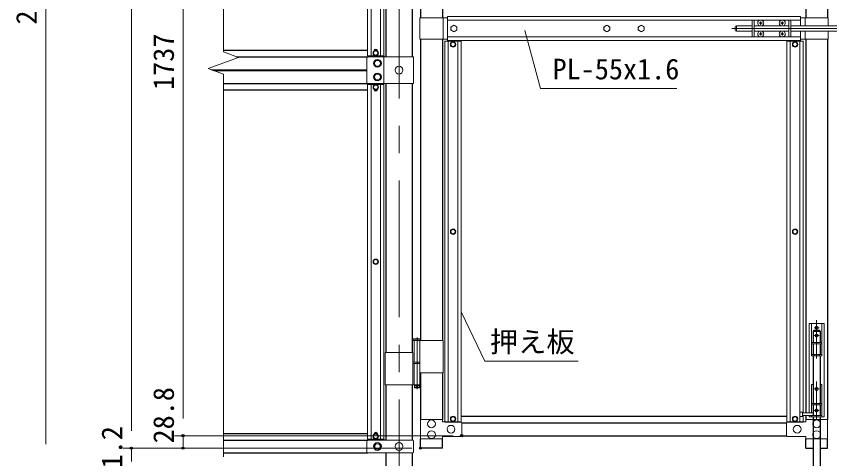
# Model space of a CAD drawing. Units: millimetres, scale not verified. Extents: x -4200 to 4200, y -2970 to 2970.
# Drawn here: x -1374 to 515, y -650 to 377 of the extents above; entities that cross this region are included whole.
import ezdxf
from ezdxf.enums import TextEntityAlignment as Align

# ---------------------------------------------------------------- set-up
doc = ezdxf.new("R2010")
doc.units = ezdxf.units.MM
doc.header["$LTSCALE"] = 10
doc.header["$PDMODE"] = 32
doc.header["$PDSIZE"] = 5
doc.linetypes.add('DASHED', pattern=[7.5, 6, -1.5])
doc.linetypes.add('USER1', pattern=[50.8, 31.75, -6.35, 6.35, -6.35])
for name, color, linetype, lineweight in [('0-0_D-STR1', 1, 'Continuous', 25), ('0-1_D-STR3', 3, 'Continuous', 13), ('0-2_D-STR-DIM', 7, 'Continuous', 13), ('0-4_Defpoints', 8, 'Continuous', 25), ('0-5_D-BMK', 2, 'USER1', 13), ('0-6_D-STR-TXT', 7, 'Continuous', 13)]:
    doc.layers.add(name, color=color, linetype=linetype, lineweight=lineweight)
doc.styles.add('ＭＳ ゴシック', font='')
doc.styles.get('ＭＳ ゴシック').set_extended_font_data('MS Gothic')

msp = doc.modelspace()

# ---------------------------------------------------------------- linework, layer by layer
at = {"layer": '0-0_D-STR1'}
for p, q in [((459.02, 1043.14), (459.02, 373.63)), ((509.82, 1043.14), (509.82, 373.63)), ((-435.18, 913.26), (-435.18, 373.63)), ((-384.38, 913.26), (-384.38, 373.63)), ((-515.43, 885.26), (-515.43, 282.96)), ((-454.93, 885.26), (-454.93, 282.96)), ((-435.18, 323.63), (-435.18, -375.74)), ((-384.38, 323.63), (-384.38, -375.74)), ((-384.38, 323.63), (-384.38, -375.74)), ((459.02, 323.63), (459.02, -543.84)), ((509.82, 323.63), (509.82, -559.04)), ((-893, 297.96), (-558.18, 297.96)), ((-535.31, 297.96), (-543.05, 297.96)), ((-520.18, 285.21), (-520.18, 282.96)), ((-862.36, 282.96), (-558.18, 282.96)), ((-920.89, 252.96), (-560.18, 252.96)), ((-915.4, 250.96), (-560.18, 250.96)), ((-893, 220.96), (-558.65, 220.96)), ((-520.18, 218.71), (-520.18, 220.96)), ((-515.43, 220.96), (-515.43, -403.74)), ((-454.93, 220.96), (-454.93, -403.74)), ((-893, 205.96), (-558.18, 205.96)), ((-543.05, 205.96), (-535.31, 205.96)), ((-435.18, -450.74), (-435.18, -559.04)), ((-384.38, -450.74), (-384.38, -559.04)), ((-384.38, -450.74), (-384.38, -559.04)), ((-515.43, -478.74), (-515.43, -606.54)), ((-454.93, -478.74), (-454.93, -606.54)), ((-340.68, -551.54), (415.32, -551.54)), ((-339.63, -566.54), (414.27, -566.54)), ((-339.63, -566.54), (414.27, -566.54)), ((-336.68, -551.54), (411.32, -551.54)), ((459.02, -549.84), (459.02, -559.04)), ((-893, -591.54), (-558.18, -591.54)), ((-535.31, -591.54), (-543.05, -591.54)), ((-520.18, -604.29), (-520.18, -606.54)), ((-384.38, -625.38), (-384.38, -604.04)), ((-339.63, -596.54), (414.27, -596.54)), ((-339.63, -596.54), (414.27, -596.54)), ((459.02, -625.38), (459.02, -604.04)), ((509.82, -625.38), (509.82, -604.04)), ((-893, -606.54), (-557.82, -606.54)), ((-893, -636.54), (-557.82, -636.54)), ((-515.43, -636.54), (-515.43, -1006.54)), ((-454.93, -636.54), (-454.93, -1006.54)), ((459.02, -625.38), (476.42, -625.38)), ((492.42, -625.38), (509.82, -625.38))]:
    msp.add_line(p, q, dxfattribs=at)
msp.add_lwpolyline([(-384.38, -625.38), (-435.18, -625.38), (-435.18, -604.04)], dxfattribs=at)
at = {"layer": '0-1_D-STR3'}
for p, q in [((-558.18, 1108.21), (-558.18, 285.21)), ((-550.18, 1108.21), (-550.18, 285.21)), ((-528.18, 1108.21), (-528.18, 285.21)), ((-520.18, 1108.21), (-520.18, 285.21)), ((-436.78, 373.63), (-436.78, 323.63)), ((-436.78, 373.63), (-372.68, 373.63)), ((-382.78, 373.63), (-382.78, 323.63)), ((447.32, 376.13), (-372.68, 376.13)), ((-372.68, 321.13), (-372.68, 376.13)), ((447.32, 368.13), (-372.68, 368.13)), ((334.67, 367.63), (334.67, 329.63)), ((352.07, 367.63), (334.67, 367.63)), ((339.17, 367.63), (339.17, 329.63)), ((351.52, 360.73), (351.52, 361.13)), ((352.82, 360.71), (351.52, 360.73)), ((354.28, 364.28), (354.25, 362.98)), ((354.28, 357.98), (354.25, 359.27)), ((355.07, 364.28), (354.28, 364.28)), ((355.07, 364.28), (355.09, 362.98)), ((355.07, 357.98), (355.09, 359.27)), ((356.52, 361.54), (357.82, 361.52)), ((402.07, 367.63), (357.27, 367.63)), ((357.82, 361.52), (357.82, 361.13)), ((402.82, 361.54), (401.52, 361.52)), ((401.52, 361.52), (401.52, 361.13)), ((404.28, 364.28), (404.25, 362.98)), ((404.28, 357.98), (404.25, 359.27)), ((405.07, 364.28), (404.28, 364.28)), ((405.07, 364.28), (405.09, 362.98)), ((405.07, 357.98), (405.09, 359.27)), ((406.52, 360.71), (407.82, 360.73)), ((424.67, 367.63), (407.27, 367.63)), ((407.82, 360.73), (407.82, 361.13)), ((420.17, 367.63), (420.17, 329.63)), ((424.67, 367.63), (424.67, 329.63)), ((447.32, 355.13), (447.32, 376.13)), ((511.42, 373.63), (447.32, 373.63)), ((457.42, 373.63), (457.42, 355.13)), ((511.42, 373.63), (511.42, 355.13)), ((295.47, 352.13), (295.47, 345.13)), ((309.92, 355.13), (298.47, 355.13)), ((298.47, 355.13), (298.47, 342.13)), ((309.92, 342.13), (298.47, 342.13)), ((309.77, 355.13), (334.67, 355.13)), ((309.77, 342.13), (334.67, 342.13)), ((339.17, 355.13), (420.17, 355.13)), ((339.17, 342.13), (420.17, 342.13)), ((355.07, 357.98), (354.28, 357.98)), ((405.07, 357.98), (404.28, 357.98)), ((424.67, 355.13), (605.47, 355.13)), ((424.67, 342.13), (605.47, 342.13)), ((447.32, 321.13), (447.32, 342.13)), ((457.42, 342.13), (457.42, 323.63)), ((511.42, 342.13), (511.42, 323.63)), ((-436.78, 323.63), (-372.68, 323.63)), ((447.32, 329.13), (-372.68, 329.13)), ((447.32, 321.13), (-372.68, 321.13)), ((352.07, 329.63), (334.67, 329.63)), ((351.52, 335.73), (351.52, 336.13)), ((352.82, 335.71), (351.52, 335.73)), ((354.28, 339.28), (354.25, 337.98)), ((354.28, 332.98), (354.25, 334.27)), ((355.07, 339.28), (354.28, 339.28)), ((355.07, 332.98), (354.28, 332.98)), ((355.07, 339.28), (355.09, 337.98)), ((355.07, 332.98), (355.09, 334.27)), ((356.52, 336.54), (357.82, 336.52)), ((356.52, 335.71), (357.82, 335.73)), ((402.07, 329.63), (357.27, 329.63)), ((357.82, 336.52), (357.82, 336.13)), ((357.82, 335.73), (357.82, 336.13)), ((402.82, 336.54), (401.52, 336.52)), ((401.52, 336.52), (401.52, 336.13)), ((404.28, 339.28), (404.25, 337.98)), ((404.28, 332.98), (404.25, 334.27)), ((405.07, 339.28), (404.28, 339.28)), ((405.07, 332.98), (404.28, 332.98)), ((405.07, 339.28), (405.09, 337.98)), ((405.07, 332.98), (405.09, 334.27)), ((406.52, 336.54), (407.82, 336.52)), ((406.52, 335.71), (407.82, 335.73)), ((424.67, 329.63), (407.27, 329.63)), ((407.82, 336.52), (407.82, 336.13)), ((407.82, 335.73), (407.82, 336.13)), ((511.42, 323.63), (447.32, 323.63)), ((-340.68, 319.38), (-378.68, 319.38)), ((-378.68, -565.29), (-378.68, 319.38)), ((-370.68, -565.29), (-370.68, 319.38)), ((-348.68, -565.29), (-348.68, 319.38)), ((-340.68, -565.29), (-340.68, 319.38)), ((415.32, 319.38), (453.32, 319.38)), ((415.32, -565.29), (415.32, 319.38)), ((423.32, -565.29), (423.32, 319.38)), ((445.32, -565.29), (445.32, 319.38)), ((453.32, -543.84), (453.32, 319.38)), ((-558.18, 285.21), (-520.18, 285.21)), ((-543.18, 296.26), (-543.18, 296.96)), ((-535.18, 296.96), (-535.18, 296.26)), ((-560.18, 280.96), (-560.18, 222.96)), ((-451.23, 282.96), (-558.18, 282.96)), ((-538.93, 274.46), (-542.68, 267.96)), ((-542.68, 267.96), (-538.93, 261.46)), ((-531.43, 274.46), (-538.93, 274.46)), ((-520.18, 220.96), (-520.18, 282.96)), ((-451.23, 220.96), (-451.23, 282.96)), ((-538.93, 261.46), (-531.43, 261.46)), ((-538.93, 242.46), (-542.68, 235.96)), ((-542.68, 235.96), (-538.93, 229.46)), ((-531.43, 242.46), (-538.93, 242.46)), ((-538.93, 229.46), (-531.43, 229.46)), ((-451.23, 220.96), (-558.18, 220.96)), ((-558.18, 218.71), (-520.18, 218.71)), ((-558.18, 218.71), (-558.18, -604.29)), ((-550.18, 218.71), (-550.18, -604.29)), ((-528.18, 218.71), (-528.18, -604.29)), ((-520.18, 218.71), (-520.18, -604.29)), ((-543.18, 207.66), (-543.18, 206.96)), ((-535.18, 206.96), (-535.18, 207.66)), ((466.92, -336.04), (466.92, -543.84)), ((466.92, -336.04), (501.92, -336.04)), ((472.42, -336.04), (472.42, -411.04)), ((472.42, -336.04), (496.42, -336.04)), ((496.42, -336.04), (496.42, -411.04)), ((501.92, -336.04), (501.92, -553.04)), ((-454.14, -375.74), (-454.14, -403.74)), ((-382.38, -375.74), (-454.14, -375.74)), ((-452.34, -371.74), (-453.34, -372.74)), ((-453.34, -372.74), (-435.18, -372.74)), ((-453.34, -375.74), (-453.34, -372.74)), ((-453.34, -375.74), (-435.18, -375.74)), ((-452.34, -371.74), (-435.18, -371.74)), ((-437.18, -375.74), (-437.18, -450.74)), ((-382.38, -375.74), (-382.38, -450.74)), ((472.42, -366.74), (472.42, -369.04)), ((496.42, -366.74), (496.42, -369.04)), ((472.42, -380.04), (496.42, -380.04)), ((472.42, -383.24), (496.42, -383.24)), ((-452.93, -403.74), (-517.43, -403.74)), ((-517.43, -403.74), (-517.43, -478.74)), ((-452.93, -403.74), (-452.93, -478.74)), ((472.42, -407.84), (496.42, -407.84)), ((478.42, -411.04), (478.42, -407.84)), ((490.42, -411.04), (490.42, -407.84)), ((-437.18, -425.74), (-452.93, -425.74)), ((-437.18, -428.74), (-452.93, -428.74)), ((-437.18, -428.74), (-452.93, -428.74)), ((-382.38, -450.74), (-437.18, -450.74)), ((-435.18, -478.74), (-517.43, -478.74)), ((-449.34, -478.74), (-449.34, -484.74)), ((-448.34, -485.74), (-449.34, -484.74)), ((-437.34, -484.74), (-449.34, -484.74)), ((-438.34, -485.74), (-448.34, -485.74)), ((-437.34, -484.74), (-438.34, -485.74)), ((-437.34, -478.74), (-437.34, -484.74)), ((472.42, -478.04), (476.42, -478.04)), ((472.42, -478.04), (472.42, -543.84)), ((492.42, -478.04), (496.42, -478.04)), ((496.42, -478.04), (496.42, -553.04)), ((472.42, -508.74), (472.42, -511.04)), ((496.42, -508.74), (496.42, -511.04)), ((472.42, -522.04), (496.42, -522.04)), ((472.42, -525.24), (496.42, -525.24)), ((478.42, -522.04), (478.42, -525.24)), ((490.42, -522.04), (490.42, -525.24)), ((451.42, -541.84), (445.42, -541.84)), ((445.42, -551.84), (445.42, -541.84)), ((451.42, -551.84), (451.42, -541.84)), ((476.42, -543.84), (451.42, -543.84)), ((476.42, -549.84), (476.42, -543.84)), ((-340.68, -565.29), (-378.68, -565.29)), ((-339.63, -596.54), (-339.63, -566.54)), ((414.27, -596.54), (414.27, -566.54)), ((415.32, -565.29), (453.32, -565.29)), ((451.42, -551.84), (445.42, -551.84)), ((492.42, -549.84), (451.42, -549.84)), ((453.32, -565.29), (453.32, -549.84)), ((466.92, -549.84), (466.92, -553.04)), ((466.92, -553.04), (501.92, -553.04)), ((472.42, -549.84), (496.42, -549.84)), ((472.42, -549.84), (472.42, -553.04)), ((-558.18, -604.29), (-520.18, -604.29)), ((-543.18, -593.24), (-543.18, -592.54)), ((-535.18, -592.54), (-535.18, -593.24)), ((-560.18, -608.54), (-560.18, -634.54)), ((-558.18, -606.54), (-453.85, -606.54)), ((-451.85, -608.54), (-451.85, -634.54)), ((-558.18, -636.54), (-453.85, -636.54))]:
    msp.add_line(p, q, dxfattribs=at)
at = {"layer": '0-1_D-STR3', "lineweight": 25}
for p, q in [((476.42, -353.84), (476.42, -380.04)), ((478.42, -351.84), (490.42, -351.84)), ((490.42, -351.84), (492.42, -353.84)), ((492.42, -353.84), (492.42, -380.04)), ((476.42, -383.24), (476.42, -407.84)), ((492.42, -383.24), (492.42, -407.84)), ((476.42, -411.04), (476.42, -522.04)), ((492.42, -411.04), (492.42, -522.04)), ((476.42, -525.24), (476.42, -546.84)), ((492.42, -525.24), (492.42, -546.84)), ((476.42, -546.84), (476.42, -549.84)), ((492.42, -546.84), (492.42, -549.84)), ((476.42, -553.04), (476.42, -739.84)), ((492.42, -553.04), (492.42, -739.84))]:
    msp.add_line(p, q, dxfattribs=at)
at = {"layer": '0-1_D-STR3', "linetype": 'DASHED'}
for p, q in [((-449.64, -375.74), (-449.64, -425.74)), ((-449.64, -428.74), (-449.64, -478.74)), ((-437.04, -450.74), (-437.04, -478.74))]:
    msp.add_line(p, q, dxfattribs=at)
at = {"layer": '0-1_D-STR3'}
for points in [[(352.82, 361.54), (351.52, 361.52), (351.52, 361.13)], [(356.52, 360.71), (357.82, 360.73), (357.82, 361.13)], [(402.82, 360.71), (401.52, 360.73), (401.52, 361.13)], [(406.52, 361.54), (407.82, 361.52), (407.82, 361.13)], [(352.82, 336.54), (351.52, 336.52), (351.52, 336.13)], [(402.82, 335.71), (401.52, 335.73), (401.52, 336.13)], [(-531.43, 261.46), (-527.67, 267.96), (-531.43, 274.46)], [(-531.43, 229.46), (-527.67, 235.96), (-531.43, 242.46)], [(496.42, -411.04), (472.42, -411.04), (496.42, -411.04)], [(-384.38, -559.04), (-435.18, -559.04), (-435.18, -604.04), (-384.38, -604.04), (-384.38, -598.54), (-341.63, -598.54)], [(-384.38, -559.04), (-384.38, -564.54), (-341.63, -564.54)], [(459.02, -559.04), (509.82, -559.04), (509.82, -604.04), (459.02, -604.04), (459.02, -598.54), (416.27, -598.54)], [(459.02, -559.04), (459.02, -564.54), (416.27, -564.54)], [(472.42, -553.04), (496.42, -553.04), (472.42, -553.04)], [(492.42, -559.04), (509.82, -559.04), (509.82, -604.04), (492.42, -604.04)]]:
    msp.add_lwpolyline(points, dxfattribs=at)
for points in [[(-357.68, 356.73), (-350.66, 352.68), (-350.66, 344.58), (-357.68, 340.53), (-364.69, 344.58), (-364.69, 352.68)], [(-2.68, 356.73), (-9.69, 352.68), (-9.69, 344.58), (-2.68, 340.53), (4.34, 344.58), (4.34, 352.68)], [(77.32, 356.73), (70.31, 352.68), (70.31, 344.58), (77.32, 340.53), (84.34, 344.58), (84.34, 352.68)], [(-365.45, 311.63), (-362.57, 316.63), (-356.79, 316.63), (-353.91, 311.63), (-356.79, 306.63), (-362.57, 306.63)], [(440.09, 311.63), (437.21, 316.63), (431.43, 316.63), (428.55, 311.63), (431.43, 306.63), (437.21, 306.63)], [(-544.95, 291.46), (-542.07, 296.46), (-536.29, 296.46), (-533.41, 291.46), (-536.29, 286.46), (-542.07, 286.46)], [(-544.95, 212.46), (-542.07, 217.46), (-536.29, 217.46), (-533.41, 212.46), (-536.29, 207.46), (-542.07, 207.46)], [(-365.45, -122.96), (-362.57, -117.96), (-356.79, -117.96), (-353.91, -122.96), (-356.79, -127.96), (-362.57, -127.96)], [(440.09, -122.96), (437.21, -117.96), (431.43, -117.96), (428.55, -122.96), (431.43, -127.96), (437.21, -127.96)], [(-544.95, -192.79), (-542.07, -187.79), (-536.29, -187.79), (-533.41, -192.79), (-536.29, -197.79), (-542.07, -197.79)], [(-365.45, -557.54), (-362.57, -562.54), (-356.79, -562.54), (-353.91, -557.54), (-356.79, -552.54), (-362.57, -552.54)], [(440.09, -557.54), (437.21, -562.54), (431.43, -562.54), (428.55, -557.54), (431.43, -552.54), (437.21, -552.54)], [(-544.95, -598.04), (-542.07, -593.04), (-536.29, -593.04), (-533.41, -598.04), (-536.29, -603.04), (-542.07, -603.04)], [(-542.68, -621.54), (-538.94, -615.04), (-531.42, -615.04), (-527.68, -621.54), (-531.42, -628.04), (-538.94, -628.04)]]:
    msp.add_lwpolyline(points, close=True, dxfattribs=at)
at = {"layer": '0-1_D-STR3', "lineweight": 25}
msp.add_lwpolyline([(478.42, -351.84), (476.42, -353.84), (492.42, -353.84)], dxfattribs=at)
at = {"layer": '0-1_D-STR3'}
for centre, radius in [((-357.68, 348.63), 7.03), ((-2.68, 348.63), 7.03), ((77.32, 348.63), 7.03), ((-359.68, 311.63), 6.25), ((-359.68, 311.63), 5), ((434.32, 311.63), 6.25), ((434.32, 311.63), 5), ((-539.18, 291.46), 6.25), ((-539.18, 291.46), 5), ((-535.18, 267.96), 9), ((-485.18, 251.96), 9), ((-535.18, 235.96), 9), ((-539.18, 212.46), 6.25), ((-539.18, 212.46), 5), ((-359.68, -122.96), 6.25), ((-359.68, -122.96), 5), ((434.32, -122.96), 6.25), ((434.32, -122.96), 5), ((-539.18, -192.79), 6.25), ((-539.18, -192.79), 5), ((484.42, -346.04), 3.5), ((484.42, -364.04), 3.5), ((-443.34, -480.74), 2), ((484.42, -488.04), 3.5), ((484.42, -538.04), 3.5), ((-409.78, -569.04), 9), ((-359.68, -557.54), 6.25), ((-359.68, -557.54), 5), ((434.32, -557.54), 6.25), ((434.32, -557.54), 5), ((484.42, -569.04), 9), ((-409.78, -594.04), 9), ((-364.63, -581.54), 9), ((439.27, -581.54), 9), ((439.27, -581.54), 9), ((484.42, -594.04), 9), ((-539.18, -598.04), 6.25), ((-539.18, -598.04), 5), ((-535.18, -621.54), 9), ((-535.18, -621.54), 6.5), ((-485.18, -621.54), 9)]:
    msp.add_circle(centre, radius, dxfattribs=at)
for centre, radius, start, end in [((354.67, 361.13), 7, 0, 180), ((354.67, 361.13), 7, 180, 238.99728), ((352.77, 363.03), 1.49, 270, 0), ((352.77, 359.22), 1.49, 0, 90), ((356.58, 363.03), 1.49, 180, 270), ((356.58, 359.22), 1.49, 90, 180), ((354.67, 361.13), 7, 301.00272, 0), ((404.67, 361.13), 7, 0, 180), ((404.67, 361.13), 7, 180, 238.99728), ((402.77, 363.03), 1.49, 270, 0), ((402.77, 359.22), 1.49, 0, 90), ((406.58, 363.03), 1.49, 180, 270), ((406.58, 359.22), 1.49, 90, 180), ((404.67, 361.13), 7, 301.00272, 0), ((298.47, 352.13), 3, 90, 180), ((298.47, 345.13), 3, 180, 270), ((354.67, 336.13), 7, 121.00272, 180), ((354.67, 336.13), 7, 0, 58.99728), ((404.67, 336.13), 7, 121.00272, 180), ((404.67, 336.13), 7, 0, 58.99728), ((354.67, 336.13), 7, 180, 0), ((352.77, 338.03), 1.49, 270, 0), ((352.77, 334.22), 1.49, 0, 90), ((356.58, 338.03), 1.49, 180, 270), ((356.58, 334.22), 1.49, 90, 180), ((404.67, 336.13), 7, 180, 0), ((402.77, 338.03), 1.49, 270, 0), ((402.77, 334.22), 1.49, 0, 90), ((406.58, 338.03), 1.49, 180, 270), ((406.58, 334.22), 1.49, 90, 180), ((-539.18, 296.96), 4, 0, 180), ((-558.18, 280.96), 2, 90, 180), ((-558.18, 222.96), 2, 180, 270), ((-539.18, 206.96), 4, 180, 0), ((-341.63, -566.54), 2, 0, 90), ((416.27, -566.54), 2, 90, 180), ((484.42, -569.04), 9, 152.73398, 207.26602), ((484.42, -569.04), 9, 332.73398, 27.26602), ((-539.18, -592.54), 4, 0, 180), ((-341.63, -596.54), 2, 270, 0), ((416.27, -596.54), 2, 180, 270), ((484.42, -594.04), 9, 152.73398, 207.26602), ((484.42, -594.04), 9, 332.73398, 27.26602), ((-558.18, -608.54), 2, 90, 180), ((-453.85, -608.54), 2, 0, 90), ((-558.18, -634.54), 2, 180, 270), ((-453.85, -634.54), 2, 270, 0)]:
    msp.add_arc(centre, radius, start, end, dxfattribs=at)
at = {"layer": '0-2_D-STR-DIM'}
for p, q in [((-893, 294.11), (-893, 1566.46)), ((-1106.61, 1499.62), (-1106.61, -585.38)), ((-1305.07, -616.54), (-1305.07, 1461.62)), ((-986.61, 1100.46), (-986.61, -556.54)), ((-857.76, 281.28), (-893, 294.11)), ((-928.24, 255.63), (-857.76, 281.28)), ((-893, 242.81), (-928.24, 255.63)), ((-893, -645.93), (-893, 242.81)), ((-986.61, -556.54), (-986.61, -516.54)), ((-1106.61, -585.38), (-1106.61, -545.38)), ((-359.63, -596.54), (-1006.61, -596.54)), ((-359.63, -596.54), (-1006.61, -596.54)), ((-986.61, -596.54), (-986.61, -625.38)), ((-455.18, -625.38), (-1126.61, -625.38)), ((-455.18, -625.38), (-1126.61, -625.38)), ((-1106.61, -625.38), (-1106.61, -656.54)), ((-455.18, -625.38), (-1006.61, -625.38))]:
    msp.add_line(p, q, dxfattribs=at)
at = {"layer": '0-4_Defpoints'}
for p in [(-986.61, -596.54), (-339.63, -596.54), (-339.63, -596.54), (-1106.61, -625.38), (-986.61, -625.38), (-435.18, -625.38), (-435.18, -625.38)]:
    msp.add_point(p, dxfattribs=at)
at = {"layer": '0-5_D-BMK'}
for p, q in [((-485.18, 1519.74), (-485.18, -1017.12)), ((287.35, 348.63), (911.8, 348.63)), ((484.42, -417.29), (484.42, -328.65)), ((478.42, -346.04), (490.42, -346.04)), ((-443.34, -368.74), (-443.34, -488.74)), ((478.42, -364.04), (490.42, -364.04)), ((484.42, -559.29), (484.42, -470.65)), ((-448.34, -480.74), (-438.34, -480.74)), ((478.42, -488.04), (490.42, -488.04)), ((478.42, -538.04), (490.42, -538.04))]:
    msp.add_line(p, q, dxfattribs=at)
at = {"layer": '0-6_D-STR-TXT'}
for points in [[(160.1, 209.34), (-156.94, 209.34), (-192.83, 344.14)], [(-68.92, -423.89), (-286.04, -423.89), (-339.87, -310.5)]]:
    msp.add_lwpolyline(points, dxfattribs=at)

# ---------------------------------------------------------------- texts
at = {"layer": '0-2_D-STR-DIM', "style": 'ＭＳ ゴシック'}
for s, p in [('2158', (-1311.81, 357.67)), ('1737', (-993.36, 205.96)), ('28.8', (-993.36, -614.58)), ('31.2', (-1113.36, -705.14))]:
    msp.add_text(s, height=48.09, rotation=90, dxfattribs=at).set_placement(p, align=Align.BOTTOM_LEFT)
at = {"layer": '0-6_D-STR-TXT', "style": 'ＭＳ ゴシック'}
for s, p in [('PL-55x1.6', (-128.73, 216.09)), ('押え板', (-274.26, -417.15))]:
    msp.add_text(s, height=48.09, dxfattribs=at).set_placement(p, align=Align.BOTTOM_LEFT)

doc.saveas('drawing.dxf')
